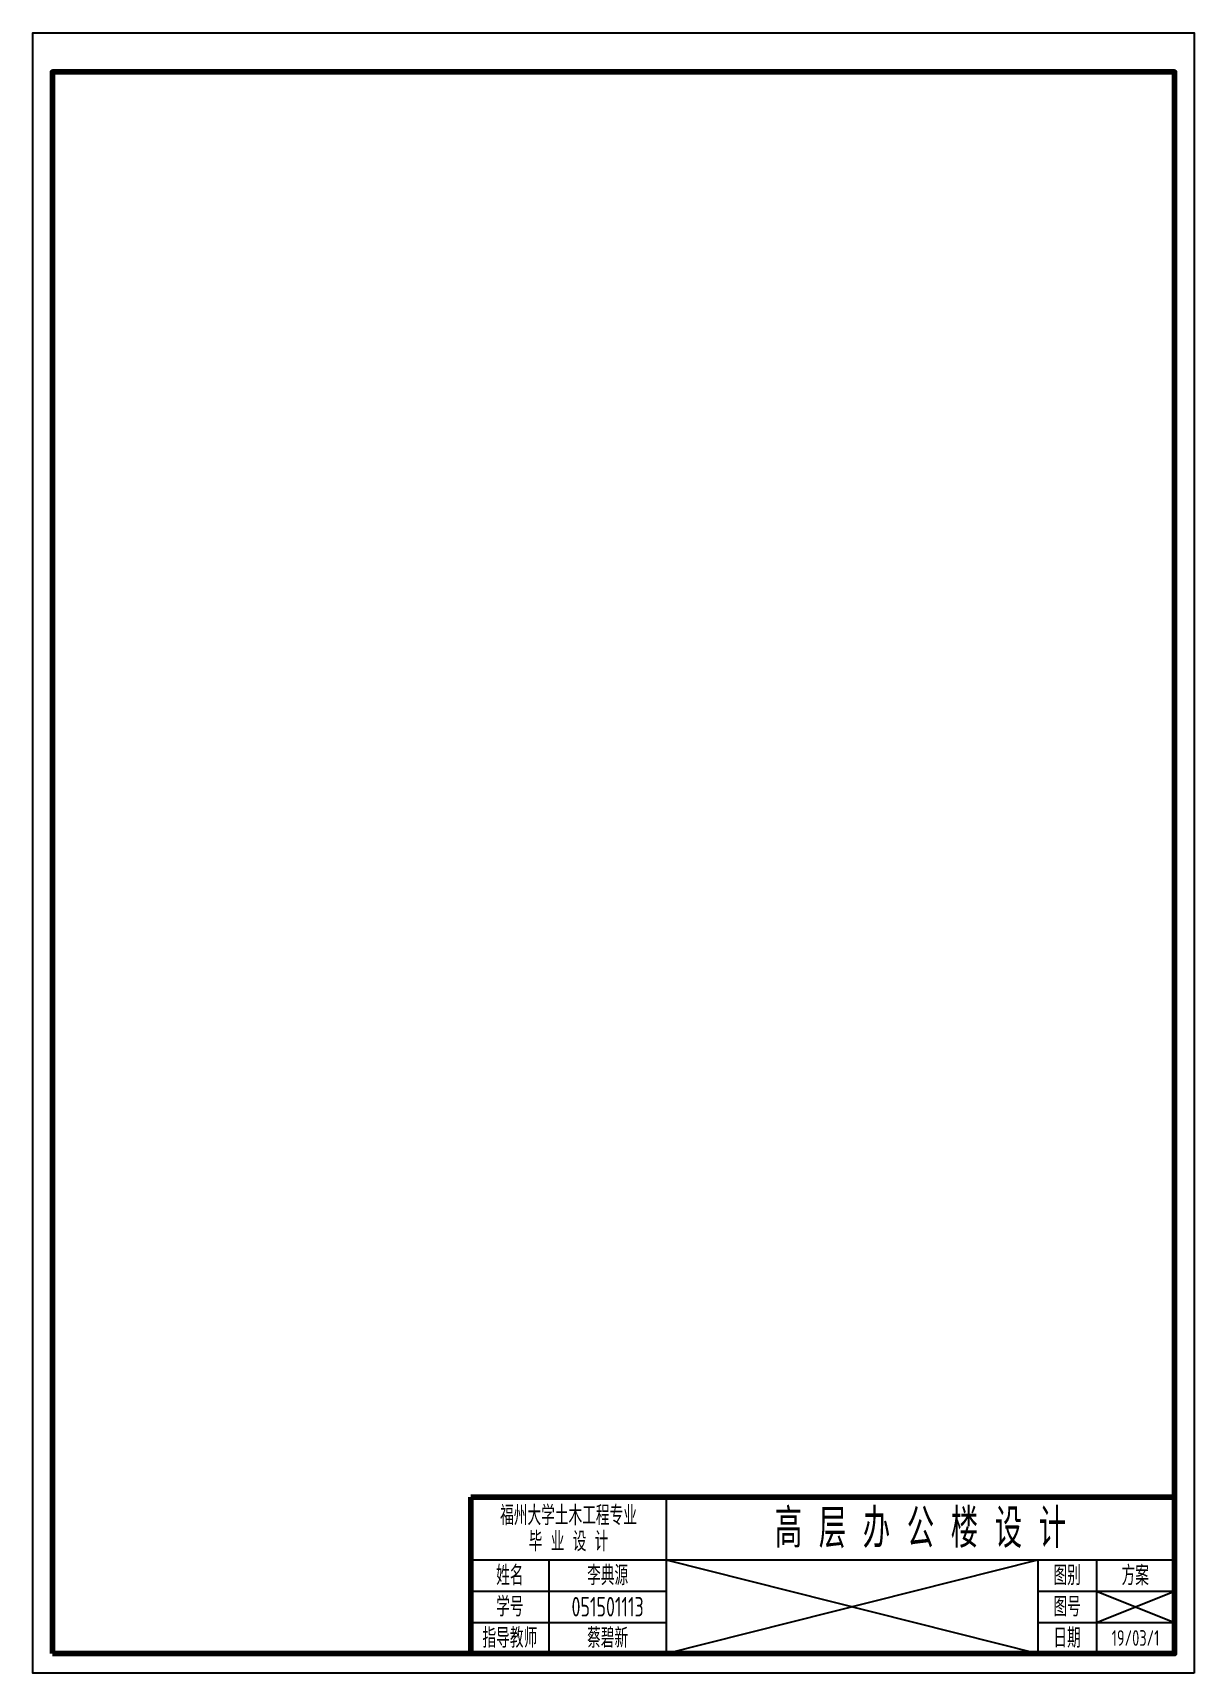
# Model space of a CAD drawing. Header units: millimetres. Extents: x 0 to 297, y 0 to 420.
import ezdxf

# ---------------------------------------------------------------- set-up
doc = ezdxf.new("R2010")
doc.units = ezdxf.units.MM
doc.layers.add('G-ANNO-TTLB', color=6, linetype='Continuous')
doc.layers.add('G-ANNO-TTLB-THIN', color=151, linetype='Continuous')
doc.layers.add('G-ANNO-TTLB-WIDE', color=214, linetype='Continuous', lineweight=100)
doc.layers.add('ignorePrint', color=140, linetype='Continuous', plot=False)
doc.styles.add('hztxt', font='tssdeng.shx', dxfattribs={"width": 0.7, "bigfont": 'hztxt.shx'})

msp = doc.modelspace()

# ---------------------------------------------------------------- linework, layer by layer
at = {"layer": 'G-ANNO-TTLB-THIN', "lineweight": 100}
for q in [(112, 5), (292, 45)]:
    msp.add_line((112, 45), q, dxfattribs=at)
at = {"layer": 'G-ANNO-TTLB-THIN'}
for p, q in [((162, 45), (162, 5)), ((112, 29), (292, 29)), ((132, 29), (132, 5)), ((257, 29), (257, 5)), ((272, 29), (272, 5)), ((112, 21), (162, 21)), ((257, 21), (292, 21)), ((112, 13), (162, 13)), ((257, 13), (292, 13))]:
    msp.add_line(p, q, dxfattribs=at)
msp.add_lwpolyline([(297, 0), (0, 0), (0, 419.5), (297, 419.5)], close=True, dxfattribs=at)
at = {"layer": 'G-ANNO-TTLB-WIDE'}
msp.add_lwpolyline([(5, 5), (5, 409.5), (292, 409.5), (292, 5)], close=True, dxfattribs=at)
at = {"layer": 'ignorePrint'}
for p, q in [((162, 5), (257, 29)), ((162, 29), (257, 5)), ((272, 21), (292, 13)), ((272, 13), (292, 21))]:
    msp.add_line(p, q, dxfattribs=at)

# ---------------------------------------------------------------- texts
at = {"insert": (227, 37), "char_height": 10, "attachment_point": 5, "style": 'hztxt'}
msp.add_mtext_dynamic_manual_height_columns('高 层 办 公 楼 设 计', width=23534.7227, gutter_width=5000, heights=[0], dxfattribs=at)
at = {"layer": 'G-ANNO-TTLB', "attachment_point": 5, "style": 'hztxt'}
for s, insert, char_height, width, line_spacing_factor in [('福州大学土木工程专业\\P毕 业 设 计', (137, 37), 5, 71.0502, 0.8), ('姓名', (122, 25), 5, 16.56, 0.938532), ('李典源', (147, 25), 5, 16.56, 0.938532), ('图别', (264.5, 25), 5, 11.04, 0.938532), ('方案', (281.92, 24.97), 5, 11.04, 0.938532), ('学号', (122, 17), 5, 16.56, 0.938532), ('051501113', (147, 17), 5, 24.84, 0.938532), ('图号', (264.5, 17), 5, 11.04, 0.938532), ('指导教师', (122, 9), 5, 22.08, 0.938532), ('蔡碧新', (147, 9), 5, 16.56, 0.938532), ('日期', (264.5, 9), 5, 11.04, 0.938532), ('19/03/1', (282, 9), 4, 11.04, 0.938532)]:
    msp.add_mtext(s, dxfattribs=dict(at, insert=insert, char_height=char_height, width=width, line_spacing_factor=line_spacing_factor))

doc.saveas('drawing.dxf')
